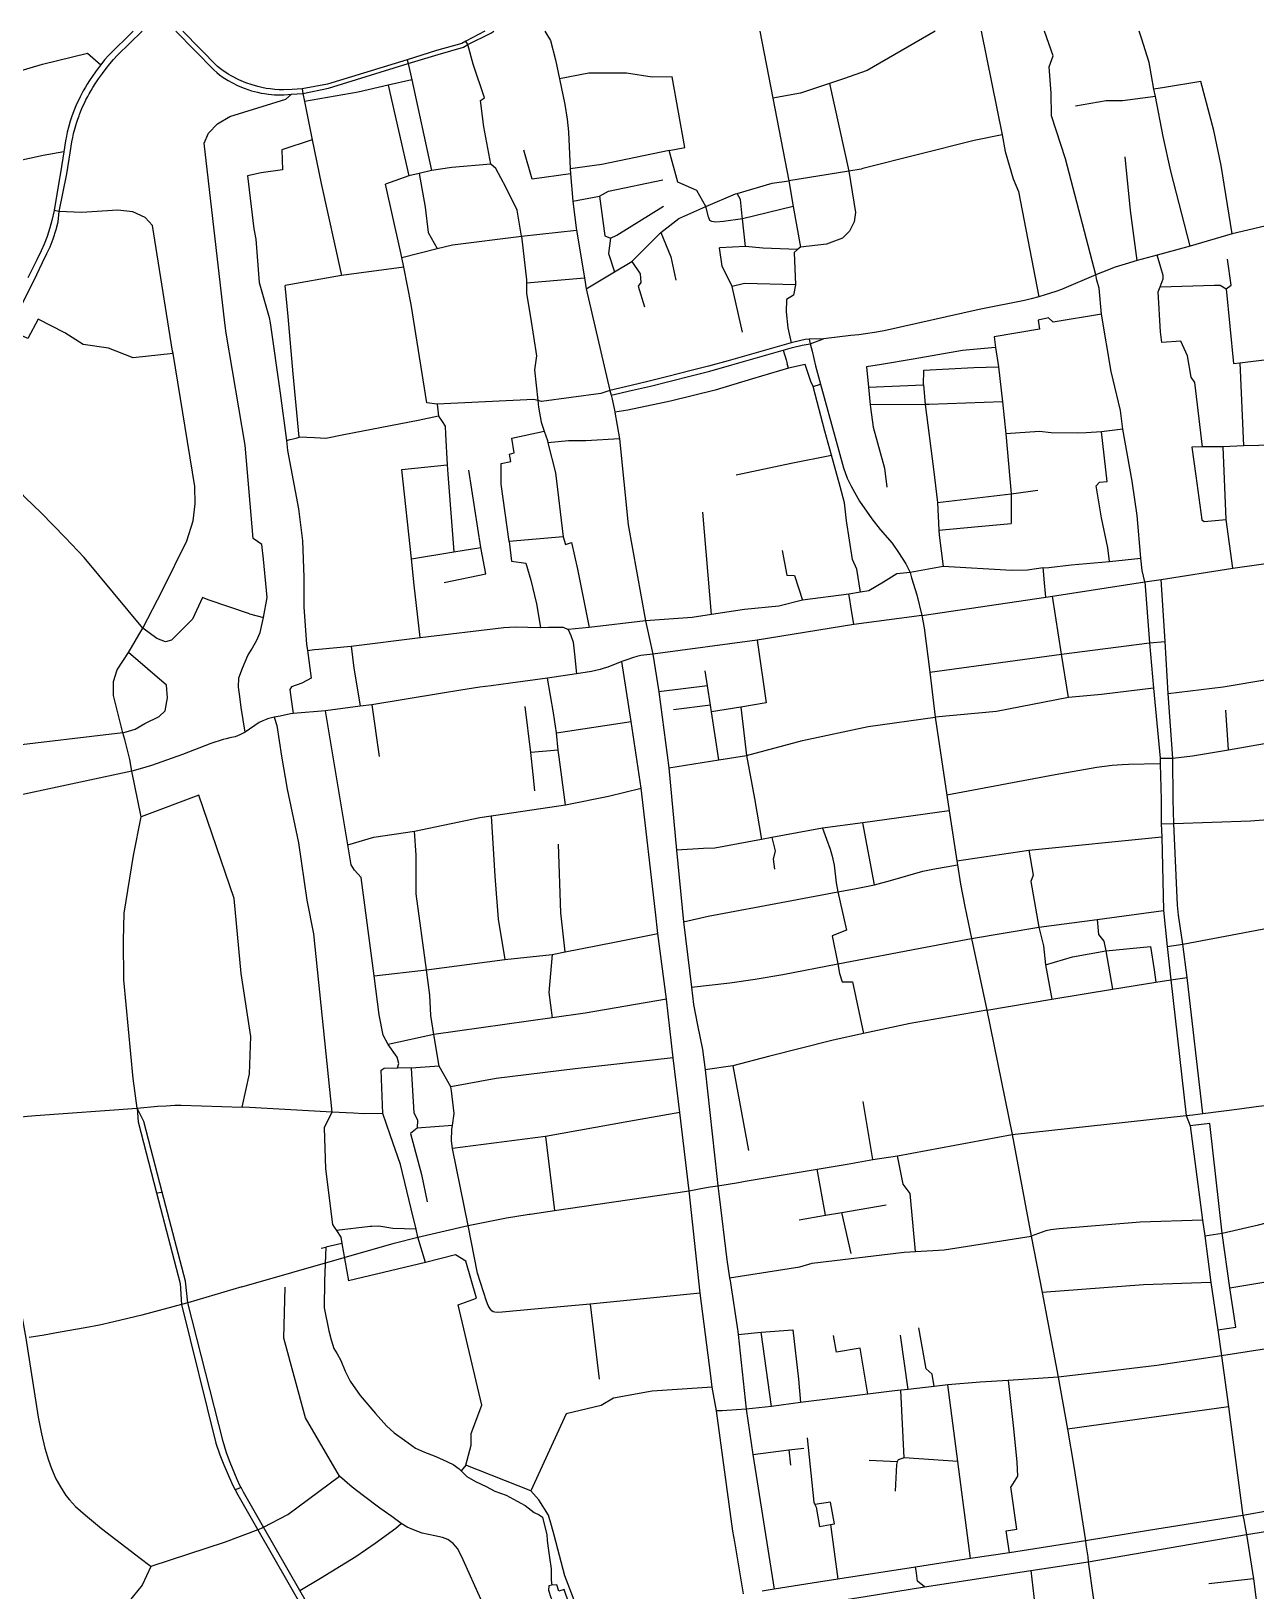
# Model space of a CAD drawing. Header units: inches. Extents: x 13422356 to 13429837, y 3670563 to 3675063.
# Drawn here: x 13424902 to 13426755, y 3672702 to 3675063 of the extents above; entities that cross this region are included whole.
import ezdxf

# ---------------------------------------------------------------- set-up
doc = ezdxf.new("R2010")
doc.units = ezdxf.units.IN
doc.header["$MEASUREMENT"] = 0

msp = doc.modelspace()

# ---------------------------------------------------------------- linework, layer by layer
for points in [[(13424887.4, 3674648.1), (13424905.9, 3674685.2), (13424919.2, 3674712.8), (13424925.8, 3674726.3), (13424930.8, 3674736.8), (13424935.4, 3674748.8), (13424939.8, 3674762.7), (13424942.9, 3674774.3), (13424944.3, 3674790.2), (13424956, 3674846.9), (13424961, 3674878.9), (13424963.5, 3674895.3), (13424964.9, 3674902.1), (13424966.2, 3674907.9), (13424968.5, 3674916.7), (13424970.5, 3674923.6), (13424972.5, 3674929.7), (13424974.4, 3674935.1), (13424975.2, 3674936.9), (13424976.7, 3674941.1), (13424979.8, 3674948.4), (13424982.4, 3674954), (13424984.8, 3674959), (13424987.5, 3674964.1), (13424989.5, 3674968), (13424992.6, 3674973.3), (13424995.2, 3674977.7), (13424998.7, 3674983.1), (13425004, 3674990.8), (13425010, 3674999.2), (13425015.2, 3675006.3), (13425020.8, 3675013.4), (13425026.7, 3675020.2), (13425032.3, 3675026.7), (13425070.1, 3675063)], [(13425056.2, 3675063), (13425019.3, 3675026.8), (13425013.1, 3675019.7), (13425007.3, 3675012.3), (13425002, 3675005.1), (13424995.8, 3674996.5), (13424990.3, 3674988.6), (13424986.7, 3674982.9), (13424984, 3674978.3), (13424980.8, 3674972.8), (13424978.6, 3674968.8), (13424975.9, 3674963.5), (13424973.4, 3674958.2), (13424970.7, 3674952.4), (13424967.5, 3674944.8), (13424965.1, 3674938.5), (13424963.1, 3674932.9), (13424961, 3674926.6), (13424958.9, 3674919.4), (13424956.5, 3674910.2), (13424955.2, 3674904.2), (13424953.7, 3674897), (13424951.2, 3674880.4), (13424946.2, 3674848.5), (13424943.8, 3674834.5), (13424936.5, 3674791.4), (13424933.2, 3674776.6), (13424930.3, 3674765.5), (13424926, 3674752.1), (13424921.6, 3674740.7), (13424916.8, 3674730.6), (13424910.3, 3674717.1), (13424897, 3674689.5)], [(13425121, 3675063), (13425178.4, 3675004.5), (13425182.8, 3675000.4), (13425186.9, 3674996.9), (13425192.6, 3674992.9), (13425200.1, 3674988.2), (13425205.7, 3674985.1), (13425214.9, 3674980.5), (13425224.4, 3674976.6), (13425235.5, 3674972.9), (13425244.3, 3674970.6)], [(13425245, 3674979.2), (13425236.5, 3674981.6), (13425226.5, 3674985), (13425215.9, 3674989.5), (13425205.3, 3674995), (13425200.1, 3674998), (13425196.3, 3675000.4), (13425192.2, 3675003.1), (13425188.2, 3675005.9), (13425183.9, 3675009.7), (13425131.6, 3675063)], [(13425244.3, 3674970.6), (13425249.7, 3674969.4), (13425255, 3674968.5), (13425261.1, 3674967.7), (13425269.9, 3674966.9), (13425276.9, 3674966.7), (13425284.4, 3674966.7), (13425295.9, 3674967.6), (13425312.9, 3674968.9), (13425351.6, 3674976.9), (13425472.5, 3675013.9), (13425517.5, 3675027.6), (13425556.1, 3675038.8), (13425562.5, 3675042.8), (13425597.3, 3675060.1), (13425601.9, 3675063)], [(13425588.3, 3675063), (13425559.7, 3675048), (13425553.6, 3675044.3), (13425515.2, 3675033.7), (13425470.6, 3675019.9), (13425350.2, 3674982.6), (13425311.8, 3674975.7), (13425296.7, 3674974.8), (13425283.6, 3674974.1), (13425277, 3674974.3), (13425270.4, 3674974.8), (13425263.6, 3674975.6), (13425257.7, 3674976.5), (13425251, 3674977.8), (13425245, 3674979.2)], [(13425679.3, 3675063), (13425687.5, 3675048.7), (13425695.3, 3675019.7), (13425701.5, 3674990.7), (13425709.3, 3674952), (13425712.7, 3674929.8), (13425714.8, 3674910.6), (13425717.5, 3674854.6), (13425717.8, 3674846.9), (13425721.5, 3674805.6), (13425725.9, 3674768.9), (13425727.1, 3674762), (13425739.1, 3674689.5), (13425741.9, 3674672.9), (13425777.3, 3674519.1)], [(13426004.3, 3675063), (13426023.9, 3674961.8), (13426048.1, 3674836.3)], [(13426269.8, 3675063), (13426167, 3675003.3), (13426131.2, 3674990.8), (13426109.8, 3674983.8), (13426066.1, 3674969.3), (13426023.9, 3674961.8)], [(13426339.3, 3675063), (13426370.9, 3674906.2)], [(13426512.7, 3674694), (13426466.9, 3674869.7), (13426446, 3674935.1), (13426445.1, 3674969.2), (13426442.2, 3675009.2), (13426448.1, 3675025.6), (13426435.2, 3675063)], [(13426655.8, 3674737.7), (13426626.6, 3674851.1), (13426615, 3674903.5), (13426603.4, 3674964), (13426600.7, 3674975.4), (13426593.7, 3675015.8), (13426582, 3675052.6), (13426578.6, 3675063)], [(13425643.7, 3674752.7), (13425637.5, 3674792.1), (13425620.2, 3674826.7), (13425604.9, 3674855), (13425597.2, 3674861.7), (13425586.7, 3674918.4), (13425581.9, 3674958.1), (13425587.9, 3674962), (13425570.9, 3675013), (13425562.5, 3675042.8), (13425559.7, 3675048)], [(13424835.6, 3674854.4), (13424827.3, 3674872), (13424812.3, 3674955.9), (13424846.7, 3674978), (13424876.5, 3675000.4), (13424918.9, 3675012.9), (13424987, 3675029.9), (13425007.3, 3675012.3)], [(13425470.6, 3675019.9), (13425472.5, 3675013.9), (13425477.8, 3674989.4), (13425507.6, 3674852.1)], [(13425477.8, 3674989.4), (13425442.2, 3674981.1), (13425396.8, 3674970.9), (13425315.4, 3674956.4)], [(13425871.9, 3674993.9), (13425841.6, 3674993.4), (13425802.8, 3674999.4), (13425745.5, 3674999.7), (13425701.5, 3674990.7)], [(13425867.4, 3674882.3), (13425891, 3674887.1), (13425871.9, 3674993.9)], [(13426671.8, 3674986.7), (13426616.9, 3674978), (13426600.7, 3674975.4)], [(13426719, 3674756.4), (13426702.6, 3674859.5), (13426691.2, 3674912.9), (13426671.8, 3674986.7)], [(13425194.9, 3674621.5), (13425163.5, 3674893.5), (13425170, 3674908.4), (13425183.8, 3674922.7), (13425202.6, 3674933.8), (13425287.4, 3674960.1), (13425295.9, 3674967.6)], [(13425311.8, 3674975.7), (13425312.9, 3674968.9), (13425315.4, 3674956.4), (13425327.2, 3674898.6)], [(13425442.2, 3674981.1), (13425473.3, 3674844)], [(13426109.8, 3674983.8), (13426139.1, 3674851.3), (13426149.1, 3674788.4), (13426147.3, 3674774.6), (13426140.1, 3674760.3), (13426129.4, 3674749.5), (13426105.5, 3674740.6), (13426066.2, 3674736.3)], [(13426603.4, 3674964), (13426553, 3674957.4), (13426528.5, 3674957.4), (13426481.9, 3674949.6)], [(13425327.2, 3674898.6), (13425281.4, 3674883.3), (13425282, 3674852.9), (13425249.8, 3674848.4), (13425229.2, 3674844.2)], [(13425327.2, 3674898.6), (13425340.5, 3674832.5), (13425371.3, 3674693.1)], [(13426370.9, 3674906.2), (13426328.6, 3674897.5), (13426160.1, 3674855), (13426157.7, 3674854.4), (13426139.1, 3674851.3), (13426048.1, 3674836.3)], [(13426370.9, 3674906.2), (13426375.8, 3674880.9), (13426388, 3674839.3), (13426395.7, 3674820.1), (13426426.6, 3674660.7)], [(13424951.2, 3674880.4), (13424920.1, 3674875), (13424862.8, 3674862.1), (13424835.6, 3674854.4), (13424836.8, 3674845.1), (13424773.2, 3674834.1), (13424765.8, 3674832.6), (13424736.8, 3674826.9), (13424700.7, 3674827.5), (13424666.6, 3674839.7), (13424628.4, 3674861.2), (13424610.3, 3674870)], [(13425717.8, 3674846.9), (13425659.9, 3674838.8), (13425647.6, 3674882.7)], [(13426055.1, 3674797.6), (13425978, 3674778.9), (13425949.6, 3674774.9), (13425937.7, 3674774), (13425932, 3674774.9), (13425928.7, 3674776.4), (13425926.9, 3674781.8), (13425922.9, 3674797.4), (13425909.2, 3674822), (13425880.5, 3674834.5), (13425867.4, 3674882.3), (13425765.6, 3674861.1), (13425717.5, 3674854.6)], [(13426575.5, 3674715.8), (13426565.1, 3674791.5), (13426557, 3674872.7)], [(13425229.2, 3674844.2), (13425239, 3674763.6), (13425241.7, 3674748.3), (13425247.1, 3674682.7), (13425261.8, 3674629.8)], [(13425507.6, 3674852.1), (13425488.8, 3674847.7), (13425473.3, 3674844), (13425438, 3674831.2)], [(13425488.8, 3674847.7), (13425498, 3674796.4), (13425502.7, 3674758.1), (13425516.4, 3674734)], [(13425597.2, 3674861.7), (13425538.3, 3674856.7), (13425507.6, 3674852.1)], [(13425516.2, 3674498.3), (13425500.7, 3674500.4), (13425477.1, 3674649.4), (13425465.7, 3674706), (13425462.7, 3674720.5), (13425460.4, 3674732.1), (13425438, 3674831.2)], [(13425741.9, 3674672.9), (13425784.6, 3674698.6), (13425810.7, 3674714.3), (13425854.9, 3674758.3), (13425881.9, 3674779.7), (13425922.9, 3674797.4), (13425967.4, 3674816.6), (13425970.3, 3674817.3), (13426023.3, 3674833.2), (13426048.1, 3674836.3)], [(13425762.1, 3674813.2), (13425775.6, 3674820.9), (13425857.7, 3674837.9)], [(13426048.1, 3674836.3), (13426055.1, 3674797.6), (13426066.2, 3674736.3), (13426061.5, 3674732.4), (13426056.3, 3674728), (13426058.5, 3674679.3), (13426055.5, 3674663.2), (13426044.8, 3674657), (13426044.1, 3674638.1), (13426047, 3674613.8), (13426052, 3674591.5)], [(13425721.5, 3674805.6), (13425762.1, 3674813.2), (13425769.9, 3674753.4), (13425778.5, 3674749.8), (13425788.1, 3674754), (13425858.6, 3674797.9)], [(13425982.9, 3674737.2), (13425978, 3674778.9), (13425977.5, 3674783.2), (13425975.4, 3674808.3), (13425970.3, 3674817.3)], [(13425064.9, 3674149.4), (13425070.8, 3674159.2), (13425100.4, 3674216.7), (13425137.4, 3674291.8), (13425147, 3674322), (13425150, 3674347.7), (13425149.4, 3674373.9), (13425116.6, 3674575.3), (13425116, 3674578.8), (13425085.5, 3674768.7), (13425074.2, 3674781.2), (13425055.7, 3674789.6), (13425033, 3674791.9), (13424978, 3674788.4), (13424944.3, 3674790.2), (13424936.5, 3674791.4)], [(13426843.9, 3674785.4), (13426719, 3674756.4), (13426655.8, 3674737.7), (13426605.5, 3674724.1), (13426575.5, 3674715.8), (13426557.2, 3674710.5), (13426542.2, 3674705.7), (13426523.1, 3674698.2)], [(13425462.7, 3674720.5), (13425516.4, 3674734), (13425539.5, 3674739.8), (13425643.7, 3674752.7)], [(13425643.7, 3674752.7), (13425727.1, 3674762)], [(13425643.7, 3674752.7), (13425651.2, 3674686.4), (13425651.2, 3674681.9), (13425651.2, 3674665.8), (13425657.5, 3674630), (13425666.7, 3674571.7), (13425663.7, 3674550.5), (13425668.7, 3674503.9)], [(13425778.5, 3674749.8), (13425775.4, 3674726.6), (13425784.6, 3674698.6)], [(13425854.9, 3674758.3), (13425869.8, 3674721.5), (13425877.5, 3674686.3)], [(13426061.5, 3674732.4), (13426009.1, 3674734.5), (13425982.9, 3674737.2), (13425943.4, 3674735.1)], [(13425978.1, 3674607.3), (13425962.8, 3674676.6), (13425947.3, 3674707.1), (13425943.4, 3674735.1)], [(13425465.7, 3674706), (13425371.3, 3674693.1)], [(13425810.7, 3674714.3), (13425823.2, 3674695.5), (13425824.4, 3674682.4), (13425820.5, 3674677), (13425829.8, 3674645.9)], [(13426611.4, 3674705.1), (13426605.5, 3674724.1)], [(13426614.9, 3674693.2), (13426611.4, 3674705.1)], [(13426710.2, 3674673), (13426717.8, 3674678.5), (13426711.9, 3674717.9)], [(13425371.3, 3674693.1), (13425286.2, 3674678.2)], [(13425651.2, 3674681.9), (13425739.1, 3674689.5)], [(13426058.5, 3674679.3), (13425981.4, 3674681.1), (13425962.8, 3674676.6)], [(13426514, 3674694.5), (13426512.7, 3674694), (13426460.7, 3674672.1), (13426452.4, 3674668.9), (13426444.4, 3674666.4), (13426436, 3674663.7), (13426426.6, 3674660.7), (13426415.2, 3674657.8), (13426404.8, 3674655.5), (13426336.5, 3674641.5), (13426192.6, 3674609.6), (13426178.2, 3674606.8), (13426164.5, 3674604.7), (13426154.5, 3674603.5), (13426142.1, 3674602.2), (13426100.7, 3674597.4)], [(13426514.4, 3674686.3), (13426512.7, 3674694)], [(13426523.1, 3674698.2), (13426514, 3674694.5)], [(13426517.7, 3674673.9), (13426514.4, 3674686.3)], [(13426903.5, 3674443.7), (13426841.7, 3674440.5), (13426782.7, 3674436.6), (13426736.1, 3674435.3), (13426705.3, 3674434.1), (13426674.1, 3674433.8), (13426662.5, 3674531.2), (13426657.3, 3674539.1), (13426651.6, 3674571.6), (13426641.6, 3674593.8), (13426612.8, 3674592), (13426610.5, 3674608), (13426607.4, 3674668.6), (13426610.2, 3674676), (13426614.7, 3674688), (13426614.9, 3674693.2)], [(13426610.2, 3674676), (13426692.6, 3674678.5), (13426701, 3674678.5)], [(13426701, 3674678.5), (13426710.2, 3674673), (13426721.4, 3674559.8), (13426731, 3674561.1), (13426824.6, 3674572.4), (13426876.4, 3674578.4), (13426889.2, 3674580.2)], [(13425307.4, 3674448.3), (13425298.1, 3674544.1), (13425290.7, 3674631.3), (13425286.2, 3674678.2)], [(13426581, 3674265.2), (13426575.5, 3674329.7), (13426567.8, 3674381.9), (13426553.8, 3674460.8), (13426550.3, 3674488.9), (13426535.9, 3674547.7), (13426521.6, 3674634.9), (13426517.7, 3674673.9)], [(13426521.6, 3674634.9), (13426448.4, 3674622.8), (13426441.4, 3674629.2), (13426425.6, 3674625.8), (13426427.7, 3674612.1), (13426358.8, 3674600.4), (13426361.3, 3674584.1), (13426365.8, 3674555.1)], [(13425116.6, 3674575.3), (13425056, 3674568.6), (13425019, 3674583.2), (13424980.4, 3674588.6), (13424952.7, 3674606.5), (13424912.4, 3674627.1), (13424897.1, 3674597.9), (13424868.7, 3674610.9)], [(13425196.9, 3674605.9), (13425194.9, 3674621.5)], [(13425261.8, 3674629.8), (13425263.4, 3674621.3)], [(13425263.4, 3674621.3), (13425278.7, 3674514.9), (13425288.3, 3674443.5)], [(13425217.7, 3674055.9), (13425215.4, 3674070), (13425216.3, 3674084.2), (13425221.5, 3674098.7), (13425229.6, 3674118.2), (13425234.8, 3674126.3), (13425243, 3674140.3), (13425248.3, 3674152.7), (13425253.6, 3674175.5), (13425259.1, 3674205.6), (13425253.4, 3674263.8), (13425250.9, 3674285.9), (13425237.8, 3674295.1), (13425225.6, 3674436.3), (13425196.9, 3674605.9)], [(13426079, 3674596.9), (13426073.3, 3674596.2), (13426066.7, 3674595), (13426052, 3674591.5), (13425956.4, 3674564.1), (13425926.6, 3674555.9), (13425900.5, 3674549.2), (13425865, 3674540.1), (13425837.2, 3674533.2), (13425809.9, 3674526.8), (13425777.3, 3674519.1)], [(13425779.4, 3674511.9), (13425811.6, 3674519.4), (13425839, 3674525.8), (13425866.8, 3674532.7), (13425902.4, 3674541.8), (13425928.6, 3674548.6), (13425958.4, 3674556.8), (13426039.9, 3674580.2), (13426053.9, 3674584.1), (13426068.3, 3674587.6), (13426074.4, 3674588.7), (13426080.8, 3674589.7)], [(13426100.7, 3674597.4), (13426079, 3674596.9)], [(13426079, 3674596.9), (13426080.8, 3674589.7)], [(13426080.8, 3674589.7), (13426100.7, 3674597.4)], [(13426080.8, 3674589.7), (13426083.6, 3674578.5)], [(13426361.3, 3674584.1), (13426311.1, 3674579.6), (13426236.5, 3674566.4), (13426188.4, 3674558.4), (13426166, 3674554.8)], [(13426039.9, 3674580.2), (13426044.1, 3674565.5)], [(13426044.1, 3674565.5), (13426045.8, 3674559.6)], [(13426083.6, 3674578.5), (13426088.7, 3674556.7)], [(13426731, 3674561.1), (13426736.1, 3674435.3)], [(13426081.4, 3674532.6), (13426073.2, 3674558.4), (13426047.7, 3674553.1), (13425993.5, 3674536.6), (13425936.7, 3674519.6), (13425869.3, 3674503.1), (13425804.8, 3674489.4), (13425785.1, 3674486.3)], [(13426047.7, 3674553.1), (13426045.8, 3674559.6)], [(13426088.7, 3674556.7), (13426096.5, 3674528.9), (13426131.1, 3674402.1), (13426136.8, 3674386.4), (13426142.5, 3674374.2), (13426155.1, 3674351.8), (13426173.8, 3674324.7), (13426186.4, 3674308.8), (13426204.7, 3674287.9), (13426214.5, 3674273.9), (13426225.2, 3674256.9), (13426231.8, 3674243.6), (13426234.1, 3674235.5)], [(13426166, 3674554.8), (13426169, 3674524.4), (13426171.6, 3674497.6), (13426172, 3674493.6), (13426175.9, 3674463.4), (13426192.9, 3674401.6), (13426196.8, 3674372.7)], [(13426252, 3674527.6), (13426252.6, 3674550), (13426328.2, 3674553.9), (13426365.8, 3674555.1)], [(13426365.8, 3674555.1), (13426371.8, 3674501.9), (13426376.7, 3674453.7), (13426384.6, 3674362.8), (13426384.8, 3674318)], [(13425777.3, 3674519.1), (13425763.7, 3674514.5), (13425674.2, 3674502.5), (13425668.7, 3674503.9), (13425662.6, 3674505.5), (13425516.2, 3674498.3), (13425518.1, 3674480.4), (13425487.6, 3674473.5), (13425375.1, 3674451.9)], [(13425777.3, 3674519.1), (13425779.4, 3674511.9)], [(13426156.8, 3674213.8), (13426151, 3674248.9), (13426144.7, 3674263.2), (13426135.7, 3674322), (13426132.4, 3674348.9), (13426125.9, 3674373.7), (13426112.8, 3674421.4), (13426102.9, 3674457.6), (13426085, 3674525.1), (13426081.4, 3674532.6)], [(13426085, 3674525.1), (13426096.5, 3674528.9)], [(13426169, 3674524.4), (13426252, 3674527.6)], [(13426252, 3674527.6), (13426254.4, 3674497.8), (13426267, 3674400.1), (13426273.2, 3674349.7), (13426275.5, 3674307.6), (13426275.9, 3674300.1), (13426282, 3674252.6)], [(13425070.8, 3674159.2), (13424981.9, 3674266.5), (13424953.3, 3674296.5), (13424917.1, 3674333.7), (13424893, 3674357.1), (13424853, 3674400.8), (13424811.1, 3674444.1), (13424789.9, 3674464.3), (13424772, 3674481.4), (13424759.1, 3674490.7)], [(13425668.7, 3674503.9), (13425669.6, 3674493.7)], [(13425669.6, 3674493.7), (13425673.8, 3674471)], [(13425779.4, 3674511.9), (13425781.2, 3674506)], [(13425781.2, 3674506), (13425784.4, 3674489.5)], [(13425784.4, 3674489.5), (13425785.1, 3674486.3), (13425792.1, 3674446), (13425805, 3674315.8), (13425831.5, 3674170.6), (13425834.5, 3674156.9)], [(13426371.8, 3674501.9), (13426260.7, 3674497.8), (13426254.4, 3674497.8), (13426171.6, 3674497.6)], [(13425518.1, 3674480.4), (13425523.6, 3674472), (13425528.4, 3674465.3)], [(13425673.8, 3674471), (13425678.1, 3674457.8), (13425683, 3674443.2), (13425683.9, 3674439.8), (13425695.2, 3674394.5), (13425706.7, 3674297.5)], [(13425288.3, 3674443.5), (13425293.6, 3674444.9)], [(13425288.3, 3674443.5), (13425289.9, 3674428.4), (13425306.5, 3674340), (13425312.5, 3674291.4), (13425314.5, 3674236.7), (13425314.5, 3674191.3), (13425318.7, 3674135.2), (13425320, 3674125.8), (13425325.6, 3674083.8), (13425311.5, 3674076.1), (13425295.6, 3674070.4), (13425293.4, 3674066.7)], [(13425293.6, 3674444.9), (13425303.1, 3674447.2)], [(13425303.1, 3674447.2), (13425307.4, 3674448.3)], [(13425375.1, 3674451.9), (13425348, 3674446.5), (13425330.7, 3674447.4), (13425307.4, 3674448.3)], [(13425528.4, 3674465.3), (13425528.7, 3674452.8)], [(13425528.7, 3674452.8), (13425531.4, 3674406.8)], [(13425625.3, 3674290.6), (13425613.3, 3674377.5), (13425613, 3674408.6), (13425627.6, 3674411.9), (13425625.8, 3674422.9), (13425632.7, 3674425), (13425629.4, 3674447.1), (13425678.1, 3674457.8)], [(13425792.1, 3674446), (13425741, 3674443), (13425715, 3674443), (13425683.9, 3674439.8)], [(13426553.8, 3674460.8), (13426521.4, 3674456.7), (13426498.2, 3674454.8), (13426485.1, 3674454.4), (13426445.3, 3674454.8), (13426427.5, 3674457.2), (13426376.7, 3674453.7)], [(13426533.5, 3674260.5), (13426531.1, 3674281.1), (13426521.6, 3674326.3), (13426513.2, 3674375), (13426518.6, 3674380.5), (13426529.8, 3674381.6), (13426521.4, 3674456.7)], [(13425968.8, 3674391.7), (13426051.9, 3674409.2), (13426112.8, 3674421.4)], [(13426674.1, 3674433.8), (13426658.3, 3674433.2), (13426664.2, 3674390), (13426673.5, 3674323.5), (13426676.7, 3674320.7), (13426710.3, 3674323.7)], [(13426720.4, 3674250.3), (13426710.3, 3674323.7), (13426705.3, 3674434.1)], [(13425490.3, 3674145.2), (13425481.6, 3674224.3), (13425477.3, 3674264.4), (13425462.8, 3674399.3), (13425531.4, 3674406.8)], [(13425527, 3674228.5), (13425589.7, 3674241.6), (13425582.5, 3674281.4), (13425564.3, 3674398.7)], [(13425531.4, 3674406.8), (13425532.5, 3674392.4), (13425541.5, 3674274.8)], [(13426273.2, 3674349.7), (13426384.6, 3674362.8), (13426425.2, 3674368.2)], [(13425931.1, 3674179.9), (13425918.4, 3674334.8)], [(13426275.5, 3674307.6), (13426335, 3674313.2), (13426384.8, 3674318)], [(13425477.3, 3674264.4), (13425541.5, 3674274.8), (13425582.5, 3674281.4)], [(13425706.7, 3674297.5), (13425625.3, 3674290.6)], [(13425625.3, 3674290.6), (13425628.8, 3674261), (13425650.3, 3674257.9), (13425658.1, 3674232.2), (13425666.4, 3674196.4), (13425672.4, 3674160.5)], [(13425706.7, 3674297.5), (13425710.3, 3674286.1), (13425719.6, 3674288.8), (13425728.5, 3674248.5), (13425746.2, 3674160.4)], [(13426249.6, 3674178.5), (13426437.2, 3674206.5), (13426447.1, 3674207.8), (13426586.8, 3674229.5), (13426611.9, 3674232.9), (13426720.4, 3674250.3), (13426845.1, 3674267.9), (13426864.8, 3674271.2), (13426888.4, 3674276), (13426920.2, 3674283.3), (13426930.1, 3674285.3)], [(13426038.3, 3674276.7), (13426045.2, 3674239.4), (13426057.1, 3674239.1), (13426069.1, 3674201.8)], [(13426433.3, 3674250.5), (13426442, 3674251.2), (13426475.6, 3674255.2), (13426521.8, 3674259.4), (13426533.5, 3674260.5), (13426581, 3674265.2)], [(13426582.9, 3674246.6), (13426581, 3674265.2)], [(13426433.7, 3674246.3), (13426433.3, 3674250.5), (13426409.5, 3674247.2), (13426385.3, 3674246.8), (13426282, 3674252.6), (13426231.8, 3674243.6), (13426211.9, 3674241.7), (13426191.6, 3674228.9), (13426169.5, 3674216.1), (13426156.8, 3674213.8), (13426139.3, 3674210.7), (13426069.1, 3674201.8), (13426033, 3674192.8), (13425981.3, 3674187.6), (13425931.1, 3674179.9), (13425902, 3674175.4), (13425831.5, 3674170.6), (13425746.2, 3674160.4), (13425714.2, 3674157.5)], [(13426234.1, 3674235.5), (13426241.9, 3674209.8)], [(13426434.8, 3674233.7), (13426433.7, 3674246.3)], [(13426437.2, 3674206.5), (13426434.8, 3674233.7)], [(13426586.8, 3674229.5), (13426582.9, 3674246.6)], [(13426674.8, 3673424.7), (13426651.1, 3673630.7), (13426644.3, 3673681), (13426637.9, 3673725), (13426636.3, 3673740.2), (13426630.7, 3673863.8), (13426630.1, 3673900.1), (13426629.4, 3673962.4), (13426622.5, 3674060.4), (13426617.9, 3674139.3), (13426611.9, 3674232.9)], [(13426140.5, 3674202.9), (13426139.3, 3674210.7)], [(13426241.9, 3674209.8), (13426249.6, 3674178.5)], [(13426471.6, 3674054.6), (13426460.7, 3674119.9), (13426447.1, 3674207.8)], [(13426586.8, 3674229.5), (13426594, 3674137.1), (13426600.2, 3674068.6), (13426610.2, 3673962.4), (13426610.4, 3673953.8), (13426611.6, 3673899.7), (13426611.8, 3673863.4), (13426612.5, 3673843.7)], [(13425161.2, 3674205.6), (13425145.8, 3674173.2), (13425114.3, 3674141.4), (13425105.3, 3674138.7), (13425092, 3674143.6), (13425070.8, 3674159.2)], [(13425169.9, 3674202.5), (13425161.2, 3674205.6)], [(13425232.2, 3674180.9), (13425169.9, 3674202.5)], [(13426142.3, 3674192.8), (13426140.5, 3674202.9)], [(13426146.7, 3674165), (13426142.3, 3674192.8)], [(13425232.2, 3674180.9), (13425253.6, 3674175.5)], [(13425337.3, 3674127.4), (13425385.9, 3674131.9), (13425490.3, 3674145.2), (13425617.3, 3674160.3)], [(13425617.3, 3674160.3), (13425634.3, 3674161.5)], [(13425634.3, 3674161.5), (13425672.4, 3674160.5)], [(13425672.4, 3674160.5), (13425684.9, 3674160.7), (13425707.1, 3674161.1), (13425714.2, 3674157.5), (13425718.7, 3674148.1), (13425722, 3674138.1)], [(13426249.6, 3674178.5), (13426146.7, 3674165), (13426000.4, 3674141.3), (13425842.4, 3674119.9)], [(13426249.6, 3674178.5), (13426253, 3674160.1), (13426261.5, 3674092.8), (13426269.9, 3674024.7), (13426287.4, 3673906.7), (13426291, 3673882.8), (13426302.3, 3673807.2), (13426303.4, 3673801), (13426307.9, 3673771.7), (13426314.5, 3673737.9), (13426324.5, 3673689.6), (13426348, 3673581.1), (13426386.1, 3673392.9)], [(13425053.5, 3674130.1), (13425064.9, 3674149.4)], [(13425722, 3674138.1), (13425724.1, 3674119.8)], [(13425834.5, 3674156.9), (13425836.8, 3674145.2)], [(13425836.8, 3674145.2), (13425842.4, 3674119.9)], [(13426000.4, 3674141.3), (13426013.8, 3674046.1), (13425975.5, 3674039.9)], [(13426261.5, 3674092.8), (13426460.7, 3674119.9), (13426594, 3674137.1), (13426617.9, 3674139.3)], [(13425043.6, 3673990.8), (13425040.4, 3674001.1), (13425026.3, 3674057.3), (13425026.7, 3674078.6), (13425032.2, 3674096.1), (13425049.3, 3674122.4), (13425053.5, 3674130.1)], [(13425040.4, 3674001.1), (13425059.3, 3674006.7), (13425073.7, 3674015), (13425095.8, 3674025.8), (13425104.7, 3674034.1), (13425108.3, 3674053.8), (13425106.5, 3674072.9), (13425049.3, 3674122.4)], [(13425818.3, 3674116.7), (13425811.6, 3674114.5), (13425804.5, 3674112), (13425795.8, 3674108.9), (13425774.4, 3674100.5), (13425768.9, 3674098.6), (13425762.9, 3674097), (13425756.4, 3674095.4), (13425749.9, 3674094), (13425726.9, 3674090.4), (13425683, 3674083.6), (13425627.3, 3674076.2), (13425597.9, 3674072.3), (13425580.6, 3674070), (13425551.9, 3674065.5), (13425521.2, 3674060.7), (13425417.2, 3674043.3), (13425399.8, 3674041.4), (13425347.3, 3674034.4), (13425298.2, 3674030.4), (13425294.1, 3674029.7)], [(13425320, 3674125.8), (13425330.8, 3674126.9)], [(13425330.8, 3674126.9), (13425337.3, 3674127.4)], [(13425385.9, 3674131.9), (13425390.1, 3674098.9)], [(13425724.1, 3674119.8), (13425726.9, 3674090.4)], [(13425824.6, 3674118), (13425818.3, 3674116.7)], [(13425842.4, 3674119.9), (13425824.6, 3674118)], [(13425842.4, 3674119.9), (13425851.8, 3674063), (13425866.6, 3673948.1), (13425878.6, 3673823.5), (13425889, 3673714.7), (13425900.9, 3673615.9), (13425903.9, 3673589.6), (13425910, 3673558.5), (13425917.6, 3673521.4), (13425921.5, 3673491), (13425939.4, 3673329.6), (13425941, 3673315.2)], [(13426622.5, 3674060.4), (13426705.5, 3674070.4), (13426774.4, 3674082.1), (13426940.8, 3674120.8)], [(13425390.1, 3674098.9), (13425394.3, 3674075.3)], [(13425897.4, 3673307.9), (13425883.2, 3673426.3), (13425873.1, 3673509), (13425863, 3673598), (13425850.1, 3673697.4), (13425846.4, 3673729.3), (13425824.8, 3673917.2), (13425810, 3674018.1), (13425795.8, 3674108.9)], [(13425942.6, 3673960), (13425931.1, 3674032.8), (13425929.8, 3674042.6), (13425925.2, 3674072.3), (13425921.7, 3674094.6)], [(13425293.4, 3674066.7), (13425295.4, 3674051.5)], [(13425394.3, 3674075.3), (13425399.8, 3674041.4)], [(13425710.2, 3673892), (13425700.6, 3673964), (13425699.5, 3673974.7), (13425696.6, 3674000.9), (13425692.3, 3674031.2), (13425683, 3674083.6)], [(13425925.2, 3674072.3), (13425851.8, 3674063)], [(13426600.2, 3674068.6), (13426521.2, 3674058.8), (13426471.6, 3674054.6), (13426362.6, 3674033.3), (13426269.9, 3674024.7)], [(13425219.8, 3674039.5), (13425217.7, 3674055.9)], [(13425295.4, 3674051.5), (13425298.2, 3674030.4)], [(13425417.2, 3674043.3), (13425428.5, 3673965.3)], [(13425664, 3673913.1), (13425661.7, 3673938.1), (13425657.7, 3673971), (13425649.4, 3674040.9)], [(13425929.8, 3674042.6), (13425873.9, 3674035.8)], [(13425278.6, 3674026.2), (13425269.6, 3674024.5), (13425259.7, 3674022), (13425257.6, 3674021.3), (13425252.2, 3674019.1), (13425246.9, 3674016.4), (13425225.6, 3674002.1), (13425217.7, 3673997.9), (13425214, 3673996.2), (13425210.7, 3673995.1), (13425207.5, 3673994.3), (13425202.7, 3673993.2), (13425197.1, 3673991.9), (13425192.2, 3673990.6), (13425174, 3673984.6)], [(13425225.6, 3674002.1), (13425219.8, 3674039.5)], [(13425269.6, 3674024.5), (13425273.5, 3674011.9), (13425280.8, 3673965.8), (13425289.1, 3673915.5), (13425306.6, 3673834.3), (13425318.9, 3673747.7), (13425329, 3673696.9), (13425357, 3673426.7), (13425345.3, 3673402.9), (13425347.1, 3673340.8), (13425357.8, 3673256.6), (13425360.3, 3673252.9), (13425363.9, 3673247.4), (13425370.4, 3673237.5), (13425372.1, 3673227.8), (13425382.3, 3673171.2)], [(13425294.1, 3674029.7), (13425278.6, 3674026.2)], [(13425456.2, 3673493.9), (13425458.1, 3673500.5), (13425455.9, 3673509.9), (13425442.3, 3673529.2), (13425434.7, 3673543.1), (13425428.7, 3673573.9), (13425420.9, 3673633.1), (13425401.4, 3673782), (13425390.9, 3673793), (13425386.1, 3673801.3), (13425380.9, 3673831.6), (13425347.3, 3674034.4)], [(13425696.6, 3674000.9), (13425810, 3674018.1)], [(13425866.6, 3673948.1), (13425942.6, 3673960), (13425984.3, 3673966.5), (13426068.8, 3673989.5), (13426168.2, 3674010.4), (13426269.9, 3674024.7)], [(13425975.5, 3674039.9), (13425931.1, 3674032.8)], [(13425975.5, 3674039.9), (13425984.3, 3673966.5), (13425996.5, 3673901.4)], [(13426610.2, 3673962.4), (13426629.4, 3673962.4), (13426658.9, 3673966.3), (13426713.8, 3673975.2), (13426802.4, 3673991), (13426849.7, 3673999.1), (13426952.3, 3674019.8)], [(13426713.8, 3673975.2), (13426709.4, 3674035.4)], [(13425040.4, 3674001.1), (13424861.3, 3673979.9), (13424717.1, 3673962.8), (13424720.1, 3673925.5), (13424622.5, 3673912)], [(13425051.3, 3673960.4), (13425043.6, 3673990.8)], [(13425174, 3673984.6), (13425131.1, 3673968.1)], [(13425699.5, 3673974.7), (13425657.7, 3673971)], [(13425054.4, 3673942.8), (13425051.3, 3673960.4)], [(13425131.1, 3673968.1), (13425084, 3673951.7), (13425066.7, 3673946.4), (13425054.4, 3673942.8)], [(13426610.4, 3673953.8), (13426562.2, 3673952.8), (13426552.8, 3673952.5), (13426537.7, 3673951.4), (13426514.4, 3673948.6), (13426451.1, 3673937.6), (13426287.4, 3673906.7)], [(13425054.4, 3673942.8), (13424792.3, 3673887.1)], [(13425056.3, 3673477.6), (13425042.1, 3673627.2), (13425041.5, 3673686.6), (13425042.6, 3673728.2), (13425056.9, 3673815.1), (13425068.1, 3673873.6), (13425054.4, 3673942.8)], [(13425221.2, 3673434.3), (13425232.3, 3673484.6), (13425234.3, 3673541.1), (13425219.5, 3673636.6), (13425209.1, 3673750), (13425155.7, 3673906.7), (13425068.1, 3673873.6)], [(13425380.9, 3673831.6), (13425420.3, 3673842.8), (13425482.1, 3673852.3), (13425580.9, 3673872.9), (13425598.1, 3673875.5), (13425605.1, 3673876.5), (13425710.2, 3673892), (13425775.3, 3673904.9), (13425824.8, 3673917.2)], [(13425996.5, 3673901.4), (13426007, 3673839.6)], [(13426291, 3673882.8), (13426160.2, 3673864.6), (13426099.3, 3673856.4), (13426022.6, 3673842.6), (13426007, 3673839.6), (13425936.6, 3673826.2), (13425919, 3673825.6), (13425878.6, 3673823.5)], [(13426611.8, 3673863.4), (13426630.7, 3673863.8), (13426746.8, 3673867.8), (13426813.1, 3673872.8), (13426860.2, 3673876.9), (13426968.8, 3673890.2), (13426979.7, 3673891.6)], [(13425519.3, 3673496.2), (13425511, 3673544.1), (13425506.7, 3673573), (13425504.9, 3673603.9), (13425500.3, 3673642.1), (13425484.5, 3673757.1), (13425484.5, 3673815.9), (13425482.1, 3673852.3)], [(13425598.1, 3673875.5), (13425603.3, 3673784.2), (13425608.4, 3673719.1), (13425618.5, 3673657.9)], [(13426099.3, 3673856.4), (13426105.4, 3673839.9), (13426110.9, 3673824.7), (13426114, 3673814.1), (13426117.1, 3673800.8), (13426119.9, 3673774.1), (13426122.6, 3673760), (13426135.7, 3673702.3), (13426113.9, 3673693.9), (13426122.4, 3673651.5), (13426125, 3673636.6), (13426129.2, 3673624), (13426144.7, 3673623.8), (13426161.1, 3673545.7)], [(13426177.8, 3673770.7), (13426160.2, 3673864.6)], [(13425709.9, 3673669.3), (13425703.2, 3673728.3), (13425699.9, 3673832.5)], [(13426022.6, 3673842.6), (13426027.8, 3673822.3), (13426024.5, 3673809.7), (13426026.9, 3673794.5)], [(13426302.3, 3673807.2), (13426411.5, 3673823.4), (13426612.5, 3673843.7)], [(13426612.5, 3673843.7), (13426615.5, 3673731.8), (13426620.9, 3673677.6), (13426626.4, 3673627)], [(13426411.5, 3673823.4), (13426417.8, 3673785.4), (13426414.5, 3673776.1), (13426426.7, 3673706.6), (13426433.9, 3673678.6), (13426436.8, 3673649.8), (13426446.4, 3673597.7)], [(13425889, 3673714.7), (13425926.1, 3673723.5), (13426045, 3673745.6), (13426122.6, 3673760), (13426147.7, 3673764.7), (13426177.8, 3673770.7), (13426202.4, 3673777.2), (13426251, 3673791.3), (13426266.1, 3673794.7), (13426303.4, 3673801)], [(13426620.9, 3673677.6), (13426644.3, 3673681), (13426975.2, 3673743.6), (13426988, 3673746), (13426997.4, 3673747.6)], [(13426324.5, 3673689.6), (13426426.7, 3673706.6), (13426514.9, 3673718.3), (13426615.5, 3673731.8)], [(13426514.9, 3673718.3), (13426516.7, 3673695.9), (13426525.2, 3673685.8), (13426527.8, 3673670.8), (13426538, 3673612.9)], [(13425420.9, 3673633.1), (13425500.3, 3673642.1), (13425618.5, 3673657.9), (13425690.2, 3673665.4), (13425709.9, 3673669.3), (13425784.5, 3673683.9), (13425850.1, 3673697.4)], [(13425900.9, 3673615.9), (13425959.1, 3673622.7), (13425997.4, 3673628.2), (13426039.2, 3673635.1), (13426122.4, 3673651.5), (13426255.1, 3673676.7), (13426324.5, 3673689.6)], [(13425690.2, 3673665.4), (13425685.4, 3673607.8), (13425690.1, 3673569.6)], [(13426436.8, 3673649.8), (13426477.5, 3673661.7), (13426527.8, 3673670.8), (13426595.6, 3673677.7)], [(13426595.6, 3673677.7), (13426600.9, 3673642), (13426603.7, 3673623.7)], [(13426348, 3673581.1), (13426446.4, 3673597.7), (13426538, 3673612.9), (13426603.7, 3673623.7), (13426626.4, 3673627)], [(13426626.4, 3673627), (13426651.1, 3673630.7)], [(13426626.4, 3673627), (13426649.8, 3673421.7)], [(13425863, 3673598), (13425740, 3673576.7), (13425690.1, 3673569.6), (13425511, 3673544.1), (13425442.3, 3673529.2)], [(13426348, 3673581.1), (13426232, 3673561), (13426161.1, 3673545.7), (13426115.3, 3673535.9), (13426017.6, 3673511.1), (13425963.7, 3673497), (13425921.5, 3673491)], [(13425873.1, 3673509), (13425725.2, 3673492.2), (13425605.7, 3673477.9), (13425537, 3673464.9)], [(13425062.3, 3673433), (13425056.3, 3673477.6)], [(13425487, 3673237.5), (13425484.2, 3673249.6), (13425477, 3673280.2), (13425460.9, 3673347.3), (13425445, 3673392.2), (13425433.8, 3673424.5), (13425431.4, 3673490.5), (13425436.2, 3673493.1), (13425456.2, 3673493.9)], [(13425519.3, 3673496.2), (13425477, 3673493.5), (13425456.2, 3673493.9)], [(13425477, 3673493.5), (13425480.9, 3673425.9), (13425486.5, 3673415.2), (13425485.9, 3673402.3)], [(13425562.9, 3673255.1), (13425539.4, 3673371.5), (13425538, 3673383.4), (13425538.6, 3673401.2), (13425539.3, 3673406.7), (13425541.9, 3673424.6), (13425538, 3673459.2), (13425537, 3673464.9), (13425519.3, 3673496.2)], [(13425963.7, 3673497), (13425987.5, 3673368.7)], [(13425941, 3673315.2), (13425972.1, 3673320.5), (13425982.1, 3673322.1), (13426073.1, 3673337.5), (13426091.1, 3673340.5), (13426136.6, 3673348.2), (13426175.6, 3673354.9), (13426213, 3673360.8), (13426386.1, 3673392.9), (13426649.8, 3673421.7), (13426659.8, 3673422.9), (13426674.8, 3673424.7), (13426730.5, 3673431.9), (13426755.5, 3673435.2), (13426793.2, 3673440.1), (13426810.8, 3673442.4), (13427022.7, 3673469.9), (13427039.5, 3673472.1)], [(13424866.7, 3673415.3), (13424870.4, 3673416.3), (13424875.3, 3673417.7), (13424880.3, 3673418.9), (13424887.5, 3673419.9), (13424896.5, 3673420.8), (13424908.6, 3673421.5), (13425062.3, 3673433)], [(13425062.3, 3673433), (13425093.3, 3673435.6), (13425106.3, 3673436.5), (13425119.3, 3673437.1), (13425128.8, 3673437.1), (13425221.2, 3673434.3)], [(13425062.3, 3673433), (13425063.8, 3673411.9), (13425091.7, 3673304.4), (13425127.3, 3673167.2), (13425129.4, 3673135.5)], [(13425138.8, 3673138.1), (13425135.4, 3673170.7), (13425100.2, 3673305.5), (13425072.2, 3673412.5), (13425062.3, 3673433)], [(13425232.4, 3673433.8), (13425221.2, 3673434.3)], [(13425348.2, 3673427.2), (13425232.4, 3673433.8)], [(13425389.8, 3673425.3), (13425357, 3673426.7), (13425348.2, 3673427.2)], [(13426175.6, 3673354.9), (13426160.6, 3673443.1)], [(13424835.5, 3673406.6), (13424893.6, 3673084.5), (13424912.5, 3672964.9), (13424917.4, 3672939.8), (13424922.8, 3672918.2), (13424928.2, 3672900), (13424932.7, 3672887.3), (13424939.4, 3672871.6), (13424946.1, 3672859.4), (13424954.5, 3672846.7), (13424960, 3672840), (13424969.2, 3672829.8), (13424983.9, 3672816.5), (13425008.5, 3672796.5), (13425067, 3672751.6)], [(13425404.5, 3673424.3), (13425389.8, 3673425.3)], [(13425433.8, 3673424.5), (13425404.5, 3673424.3)], [(13425539.3, 3673406.7), (13425485.9, 3673402.3), (13425476.1, 3673394.6), (13425492.5, 3673332.2), (13425501.2, 3673291)], [(13425883.2, 3673426.3), (13425806.1, 3673412.5), (13425679.9, 3673390.1), (13425539.4, 3673371.5)], [(13426649.8, 3673421.7), (13426655.5, 3673406.1), (13426674.5, 3673263.3), (13426677.6, 3673239.5), (13426687.1, 3673168.9), (13426697.7, 3673097.3), (13426703.2, 3673057.8), (13426713.4, 3672980.7), (13426716.5, 3672957.5), (13426735.3, 3672816.3)], [(13426697.7, 3673097.3), (13426724.5, 3673101.1), (13426715.7, 3673160.9), (13426704.2, 3673243.5), (13426685.2, 3673409.5), (13426655.5, 3673406.1)], [(13425679.9, 3673390.1), (13425693.6, 3673277.7)], [(13426386.1, 3673392.9), (13426415.2, 3673238.8), (13426431.6, 3673154), (13426456.1, 3673025.4), (13426470.1, 3672946.9), (13426479.7, 3672890.2), (13426497.4, 3672778)], [(13426240, 3673215.9), (13426232.1, 3673303.4), (13426221.1, 3673317.8), (13426213, 3673360.8)], [(13426103.9, 3673270.6), (13426091.1, 3673340.5)], [(13425897.4, 3673307.9), (13425915.3, 3673311.3)], [(13425915.3, 3673311.3), (13425929.2, 3673313.5)], [(13425929.2, 3673313.5), (13425941, 3673315.2)], [(13425941, 3673315.2), (13425942.9, 3673299.3), (13425954.6, 3673203.4), (13425958.8, 3673176.2), (13425959.5, 3673171.4), (13425971.1, 3673094.8), (13425971.7, 3673090.1), (13425983.9, 3672977.2)], [(13426677.6, 3673239.5), (13426704.2, 3673243.5), (13426758.9, 3673256), (13426817.5, 3673271.2), (13426869.7, 3673281), (13426967.5, 3673299.2), (13427070.2, 3673319)], [(13425091.7, 3673304.4), (13425100.2, 3673305.5)], [(13425487, 3673237.5), (13425562.9, 3673255.1), (13425621.2, 3673266.8), (13425652.2, 3673271.9), (13425655.6, 3673272.3), (13425656.9, 3673272.5), (13425693.6, 3673277.7), (13425897.4, 3673307.9)], [(13425963.4, 3672792.6), (13425938.7, 3672974.4), (13425932.2, 3673010.5), (13425930.1, 3673027.4), (13425914.4, 3673152.7), (13425897.4, 3673307.9)], [(13426064, 3673263.7), (13426103.9, 3673270.6), (13426128.6, 3673274.9), (13426195.8, 3673286.5)], [(13426142.8, 3673213), (13426128.6, 3673274.9)], [(13426674.5, 3673263.3), (13426579.8, 3673260.2), (13426457.4, 3673250.2), (13426445, 3673248.6), (13426437.4, 3673246.9), (13426415.2, 3673238.8)], [(13425484.2, 3673249.6), (13425449, 3673250.7), (13425428.2, 3673254.1), (13425417.5, 3673253.9), (13425415, 3673253.8), (13425363.9, 3673247.4)], [(13425914.4, 3673152.7), (13425747.7, 3673136), (13425669.2, 3673129), (13425614.6, 3673124.1), (13425607.9, 3673123.6), (13425603.4, 3673123.9), (13425601, 3673124.7), (13425598.8, 3673126.2), (13425596.4, 3673128.8), (13425593.5, 3673134.3), (13425590.7, 3673140.8), (13425577.3, 3673183.2), (13425562.9, 3673255.1)], [(13425958.8, 3673176.2), (13426065.2, 3673192.7), (13426083.4, 3673198.3), (13426223.1, 3673215), (13426240, 3673215.9), (13426283.3, 3673218.4), (13426415.2, 3673238.8)], [(13425220.9, 3673162.5), (13425451.1, 3673228.6)], [(13425340.9, 3673220.9), (13425348, 3673222.6), (13425345.7, 3673171.3), (13425345.2, 3673130.5), (13425352.5, 3673095.6), (13425355.9, 3673082), (13425359.8, 3673068.9), (13425364.9, 3673060.7), (13425370.5, 3673050.9), (13425377, 3673034.8), (13425384.6, 3673019.3), (13425399.5, 3672997.9), (13425423.1, 3672970.6), (13425439.7, 3672951.8), (13425451.3, 3672941.1), (13425467, 3672930.1), (13425483.4, 3672918.3), (13425497.2, 3672912.1), (13425511.5, 3672906.5), (13425524.5, 3672901.1), (13425540.5, 3672893.5), (13425549.5, 3672887), (13425552.6, 3672883.9), (13425561.3, 3672875.2), (13425574.3, 3672867.9), (13425590.6, 3672860), (13425603.3, 3672853), (13425620.5, 3672847.1), (13425637.3, 3672837.8), (13425649.2, 3672831.3), (13425663, 3672820.9), (13425670.6, 3672817.2), (13425675.7, 3672813.8)], [(13425372.1, 3673227.8), (13425348, 3673222.6)], [(13425451.1, 3673228.6), (13425487, 3673237.5)], [(13425498.5, 3673199.3), (13425487, 3673237.5)], [(13426715.7, 3673160.9), (13426884.9, 3673189), (13427089.5, 3673221.1)], [(13425684.6, 3672816.5), (13425670.2, 3672839.8), (13425658.2, 3672853.6), (13425559.7, 3672892.4), (13425567.5, 3672922.8), (13425567.5, 3672940.1), (13425583.6, 3672983.1), (13425548, 3673135.1), (13425575.5, 3673145.3), (13425559.7, 3673201.4), (13425544.2, 3673210.7), (13425498.5, 3673199.3), (13425382.3, 3673171.2)], [(13426687.1, 3673168.9), (13426585.2, 3673165.4), (13426431.6, 3673154)], [(13425220.9, 3673162.5), (13425138.8, 3673138.1)], [(13425244.8, 3672794.6), (13425253.3, 3672798.6), (13425290.1, 3672817.6), (13425368.3, 3672875.5), (13425317.2, 3672964), (13425284.2, 3673084.4), (13425286.3, 3673161.6)], [(13425129.4, 3673135.5), (13425069.4, 3673119.6), (13425027, 3673109.2), (13425005.5, 3673104.5), (13424983.7, 3673100.1), (13424945.6, 3673093.5), (13424921.5, 3673089.4)], [(13425138.8, 3673138.1), (13425129.4, 3673135.5)], [(13425129.4, 3673135.5), (13425181.5, 3672925.7), (13425187.3, 3672908.1), (13425193.2, 3672892.7), (13425204.9, 3672866.2), (13425209.8, 3672856.5), (13425210.5, 3672855.1), (13425214.6, 3672847.4), (13425244.8, 3672794.6), (13425337.9, 3672632.7)], [(13425348.4, 3672633.6), (13425308.6, 3672702.5), (13425253.3, 3672798.6), (13425223, 3672851.7), (13425219.4, 3672858.7), (13425218.3, 3672860.8), (13425213.6, 3672870.6), (13425202.8, 3672896.5), (13425197.7, 3672910.9), (13425192.4, 3672928.2), (13425138.8, 3673138.1)], [(13425747.7, 3673136), (13425761.5, 3673022.5)], [(13425971.7, 3673090.1), (13426006.5, 3673093.5), (13426054.6, 3673097.2), (13426063.2, 3673022.5), (13426066.2, 3672987.2)], [(13426268.3, 3673011.5), (13426265.4, 3673030.3), (13426256.1, 3673038.1), (13426244.8, 3673100.2)], [(13424921.5, 3673089.4), (13424898.7, 3673085.5)], [(13426022, 3672981.3), (13426006.5, 3673093.5)], [(13426167.7, 3673000.1), (13426156.1, 3673069.3), (13426120.3, 3673063.3), (13426116.1, 3673088.8)], [(13426228.7, 3673007), (13426217.3, 3673089.4)], [(13426892.5, 3673086.1), (13426887.7, 3673086.5), (13426703.2, 3673057.8)], [(13426703.2, 3673057.8), (13426635.2, 3673047.8), (13426605.3, 3673043.3), (13426579.7, 3673040.4), (13426520.8, 3673033.2), (13426456.1, 3673025.4)], [(13425932.2, 3673010.5), (13425841.4, 3673004.2), (13425783.2, 3672994), (13425764.5, 3672982.5), (13425711.4, 3672970), (13425658.2, 3672853.6)], [(13426456.1, 3673025.4), (13426380.3, 3673020.7), (13426337.8, 3673018), (13426288.9, 3673013.8), (13426268.3, 3673011.5), (13426228.7, 3673007), (13426217.9, 3673005.8), (13426204.4, 3673004.3), (13426167.7, 3673000.1), (13426066.2, 3672987.2), (13426022, 3672981.3), (13425983.9, 3672977.2), (13425969, 3672976.2)], [(13426223, 3672903.4), (13426217.9, 3673005.8)], [(13426323.4, 3672751.2), (13426304.1, 3672898), (13426288.9, 3673013.8)], [(13426380.3, 3673020.7), (13426388.4, 3672947.8), (13426393.5, 3672896.7), (13426394.3, 3672875.8), (13426384.2, 3672859.7)], [(13426713.4, 3672980.7), (13426470.1, 3672946.9)], [(13425947.7, 3672974.8), (13425938.7, 3672974.4)], [(13425969, 3672976.2), (13425947.7, 3672974.8)], [(13425983.9, 3672977.2), (13425993.9, 3672908.3), (13426026.3, 3672704.8)], [(13426076.1, 3672933.9), (13426086.2, 3672836.5), (13426087.7, 3672833)], [(13425993.9, 3672908.3), (13426048.1, 3672915.5), (13426070.9, 3672918.2)], [(13426048.1, 3672915.5), (13426050.9, 3672892.5)], [(13425559.7, 3672892.4), (13425552.6, 3672883.9)], [(13426212.5, 3672897.3), (13426169.8, 3672899.5)], [(13426304.1, 3672898), (13426223, 3672903.4), (13426213.7, 3672900.7), (13426212.5, 3672897.3), (13426211, 3672893.2), (13426209.2, 3672853.2)], [(13425717.6, 3672323.3), (13425692, 3672409.6), (13425648.4, 3672489.6), (13425610.2, 3672580.9), (13425598.2, 3672635.3), (13425582.1, 3672689.6), (13425555.8, 3672749.3), (13425547.6, 3672765.7), (13425540.5, 3672773.9), (13425532.5, 3672780), (13425524.1, 3672782.8), (13425512.6, 3672785.4), (13425493.7, 3672789.4), (13425480.3, 3672794.4), (13425470.8, 3672798.6), (13425461.8, 3672803.9), (13425447.5, 3672814.7), (13425429.4, 3672827.2), (13425404.9, 3672846), (13425387.7, 3672858.9), (13425368.3, 3672875.5)], [(13425219.4, 3672858.7), (13425210.5, 3672855.1)], [(13426382, 3672759.9), (13426377.3, 3672793.1), (13426393.2, 3672795.5), (13426384.2, 3672859.7)], [(13426936.4, 3672856.1), (13426871.2, 3672842.2), (13426834.5, 3672834.4), (13426806, 3672828.8), (13426780, 3672824.1), (13426735.3, 3672816.3), (13426592.4, 3672793.3), (13426497.4, 3672778)], [(13425675.7, 3672813.8), (13425682.4, 3672786.9)], [(13425693.2, 3672786.5), (13425689, 3672801.2), (13425684.6, 3672816.5)], [(13426013.8, 3672670.5), (13426027.2, 3672672.8), (13426125.3, 3672687.7), (13426164, 3672693.8), (13426253.4, 3672708), (13426414.6, 3672732.9), (13426501.5, 3672746.3), (13426682.1, 3672777.5), (13426740.7, 3672787.6), (13426833.3, 3672802.3), (13426874.8, 3672810.3), (13426919, 3672820.1), (13426948.3, 3672827.1)], [(13426087.7, 3672833), (13426089.5, 3672829), (13426094.9, 3672799.8), (13426111.4, 3672802.4), (13426117.6, 3672803.4), (13426111.6, 3672836.2), (13426087.7, 3672833)], [(13426735.3, 3672816.3), (13426736.8, 3672809.6)], [(13425244.8, 3672794.6), (13425195.4, 3672775.6), (13425083.1, 3672739.1), (13425070, 3672710.8), (13425023.7, 3672654.1), (13424968.4, 3672608.8), (13424969.1, 3672595.7)], [(13425308.6, 3672702.5), (13425339.7, 3672721.5), (13425393.1, 3672754.2), (13425422.6, 3672774.5), (13425453.8, 3672797.2), (13425461.8, 3672803.9)], [(13425966.7, 3672776.4), (13425963.4, 3672792.6)], [(13426111.4, 3672802.4), (13426122.3, 3672719.7)], [(13426736.8, 3672809.6), (13426739.2, 3672795.4)], [(13426739.2, 3672795.4), (13426740.7, 3672787.6)], [(13425682.4, 3672786.9), (13425682.8, 3672779), (13425683.6, 3672770.5), (13425686, 3672752.6), (13425688.5, 3672735.3), (13425688.7, 3672718.1), (13425689.9, 3672710.7)], [(13425975.3, 3672080.1), (13425968.4, 3672106.5), (13425960.3, 3672137.5), (13425936.5, 3672229.1), (13425887.5, 3672365), (13425864.7, 3672409.4), (13425834.3, 3672481.1), (13425799.3, 3672552.5), (13425795.8, 3672560.1), (13425758.7, 3672642.4), (13425739.4, 3672643), (13425725.9, 3672681.4), (13425709.5, 3672725), (13425693.2, 3672786.5)], [(13425979.7, 3672697.6), (13425966.7, 3672776.4)], [(13426497.4, 3672778), (13426382, 3672759.9), (13426323.4, 3672751.2), (13426240.1, 3672738.2), (13426122.3, 3672719.7), (13426093.3, 3672715.2), (13426026.3, 3672704.8), (13426007.9, 3672701.9)], [(13426497.4, 3672778), (13426497.8, 3672771.9)], [(13426497.8, 3672771.9), (13426500.8, 3672753.5)], [(13426740.7, 3672787.6), (13426751.6, 3672720.1), (13426758.4, 3672664.8), (13426774.3, 3672541.4), (13426816.1, 3672166.9)], [(13425067, 3672751.6), (13425081.4, 3672740.4)], [(13426500.8, 3672753.5), (13426501.5, 3672746.3), (13426516.6, 3672639.1), (13426531.9, 3672511.7), (13426540.8, 3672439.9), (13426549.1, 3672358.2), (13426575, 3672132.8), (13426576.8, 3672124.2)], [(13425081.4, 3672740.4), (13425083.1, 3672739.1)], [(13426240.8, 3672732.8), (13426240.1, 3672738.2)], [(13426242.9, 3672716.9), (13426240.8, 3672732.8)], [(13426414.6, 3672732.9), (13426426.8, 3672628)], [(13426751.6, 3672720.1), (13426683.7, 3672712.7)], [(13425689.9, 3672710.7), (13425685.4, 3672709.9), (13425684.8, 3672703), (13425688.1, 3672692), (13425691.3, 3672685.9), (13425694.2, 3672684.5), (13425721.4, 3672621.1), (13425725.8, 3672623.3), (13425734.6, 3672627.6), (13425735.2, 3672641.8), (13425731.2, 3672644.1), (13425715.3, 3672683.7), (13425708.4, 3672704), (13425700.5, 3672701.8), (13425697.2, 3672711.5), (13425689.9, 3672710.7)], [(13426253.4, 3672708), (13426242.9, 3672716.9)]]:
    msp.add_lwpolyline(points)

doc.saveas('drawing.dxf')
